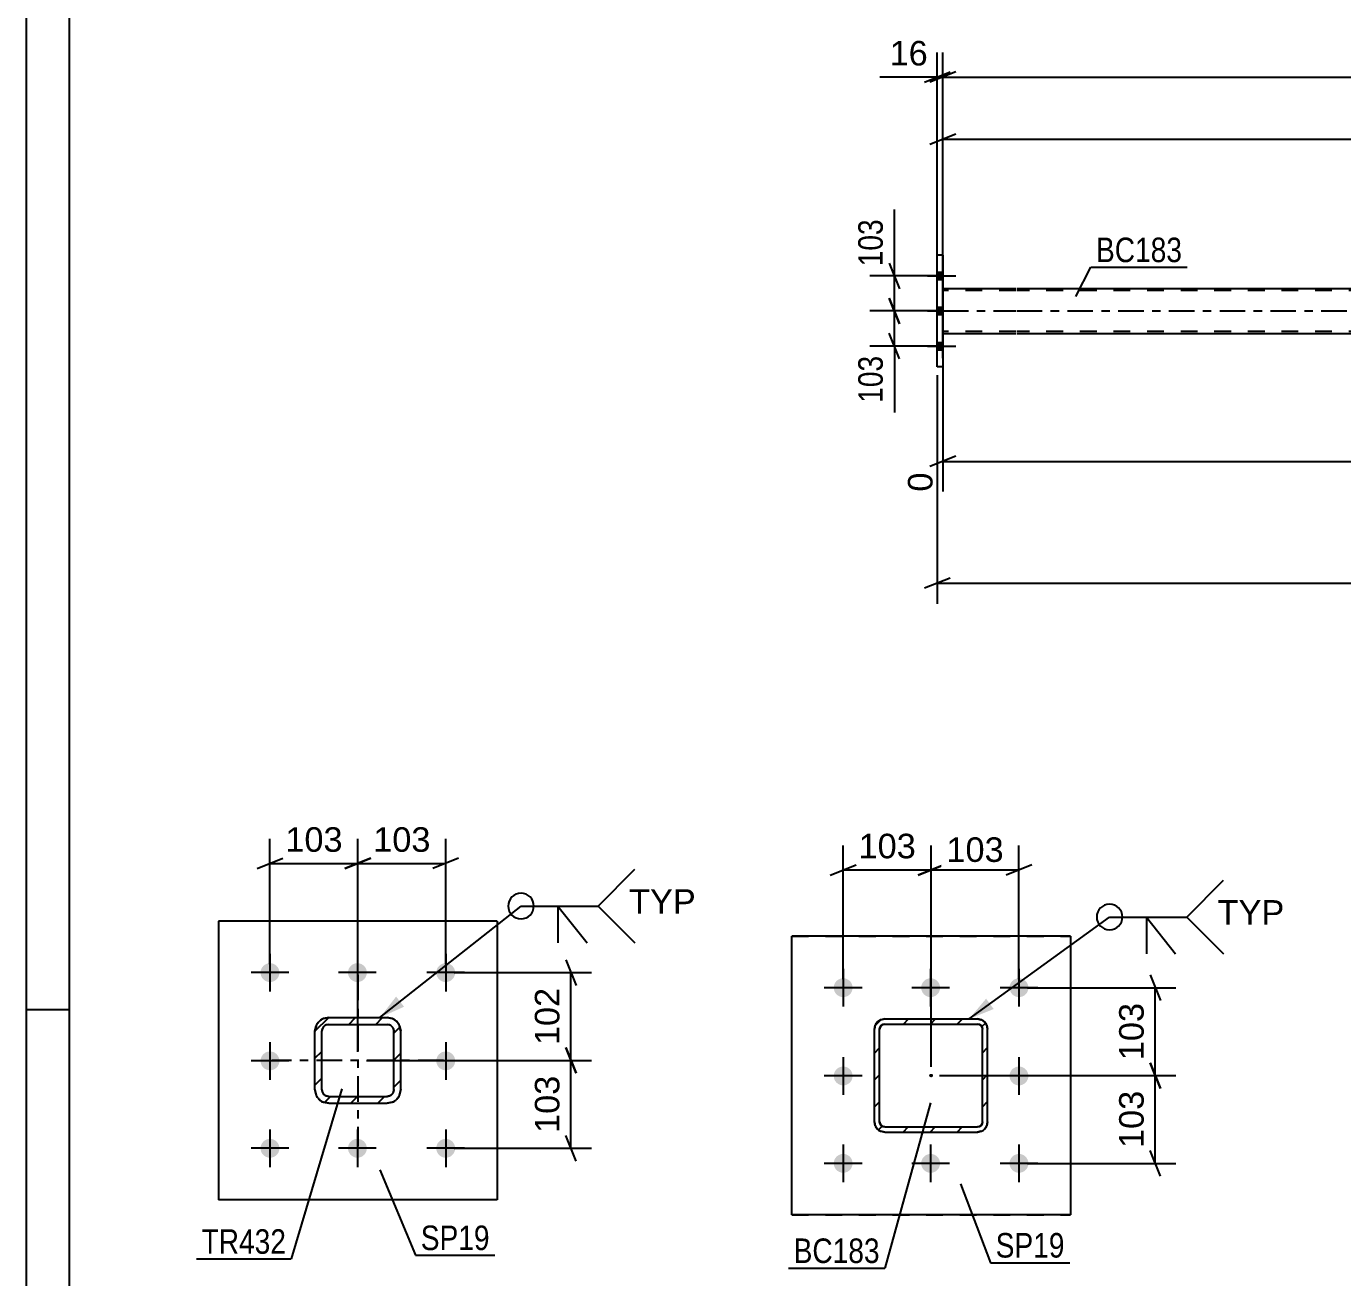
# Model space of a CAD drawing. Header units: millimetres. Extents: x 0 to 841, y 0 to 594.
# Drawn here: x 0 to 153.5, y 117.7 to 263.8 of the extents above; entities that cross this region are included whole.
import ezdxf

# ---------------------------------------------------------------- set-up
doc = ezdxf.new("R2010")
doc.units = ezdxf.units.MM
doc.linetypes.add('DXK_LINE_DOT2', pattern=[3.9198, 1.9599, -1.9599])
doc.linetypes.add('DXK_LINE_DOT3', pattern=[5.9187, 2.979, -0.9799, 0.9799, -0.9799])
doc.styles.add('Arial', font='arial.ttf', dxfattribs={"height": 0.2})
doc.styles.add('Arial Narrow', font='ARIALN.TTF', dxfattribs={"height": 0.2})

# ---------------------------------------------------------------- blocks, each defined once
blk = doc.blocks.new('Unknown-317311686-1113')
at = {"color": 5, "linetype": 'Continuous'}
for p, q in [((0, 594), (0, 0)), ((5, 589), (5, 5)), ((5, 149), (0, 149))]:
    blk.add_line(p, q, dxfattribs=at)
blk = doc.blocks.new('Bolt-317311686-4265 - 4224')
at = {"linetype": 'Continuous'}
for points in [[(106.9, 234.2), (106.9, 235.08), (106.26, 235.08), (106.26, 234.2)], [(106.9, 234.2), (106.9, 235.08), (106.26, 235.08), (106.26, 234.2)], [(106.9, 234.2), (106.9, 235.08), (106.26, 235.08), (106.26, 234.2)], [(106.9, 230.12), (106.9, 231), (106.26, 231), (106.26, 230.12)], [(106.9, 230.12), (106.9, 231), (106.26, 231), (106.26, 230.12)], [(106.9, 226), (106.9, 226.88), (106.26, 226.88), (106.26, 226)], [(106.9, 226), (106.9, 226.88), (106.26, 226.88), (106.26, 226)], [(106.9, 226), (106.9, 226.88), (106.26, 226.88), (106.26, 226)]]:
    blk.add_hatch(color=1, dxfattribs=at).paths.add_polyline_path(points)
at = {"color": 1, "linetype": 'Continuous'}
for p, q in [((106.26, 235.08), (106.9, 235.08)), ((106.26, 235.08), (106.9, 235.08)), ((106.26, 235.08), (106.9, 235.08)), ((105.1, 234.64), (108.42, 234.64)), ((105.1, 234.64), (108.42, 234.64)), ((105.1, 234.64), (108.42, 234.64)), ((106.26, 234.2), (106.9, 234.2)), ((106.26, 234.2), (106.9, 234.2)), ((106.26, 234.2), (106.9, 234.2)), ((105.1, 230.56), (108.42, 230.56)), ((105.1, 230.56), (108.42, 230.56)), ((106.26, 231), (106.9, 231)), ((106.26, 231), (106.9, 231)), ((106.26, 230.12), (106.9, 230.12)), ((106.26, 230.12), (106.9, 230.12)), ((105.1, 226.44), (108.42, 226.44)), ((105.1, 226.44), (108.42, 226.44)), ((105.1, 226.44), (108.42, 226.44)), ((106.26, 226.88), (106.9, 226.88)), ((106.26, 226.88), (106.9, 226.88)), ((106.26, 226.88), (106.9, 226.88)), ((106.26, 226), (106.9, 226)), ((106.26, 226), (106.9, 226)), ((106.26, 226), (106.9, 226))]:
    blk.add_line(p, q, dxfattribs=at)
blk = doc.blocks.new('Part-317311686-4478 - 4224')
at = {"color": 2, "linetype": 'Continuous'}
for p, q in [((106.9, 233.18), (115.42, 233.18)), ((115.52, 233.18), (689.3, 233.18)), ((106.9, 227.9), (115.42, 227.9)), ((115.52, 227.9), (251.51, 227.9))]:
    blk.add_line(p, q, dxfattribs=at)
at = {"color": 7, "linetype": 'DXK_LINE_DOT2'}
for p, q in [((106.9, 233.18), (106.9, 227.9)), ((106.9, 227.9), (106.9, 233.18)), ((106.9, 233.18), (106.9, 233.18)), ((115.42, 232.94), (106.9, 232.94)), ((689.3, 232.94), (115.52, 232.94)), ((115.42, 228.14), (106.9, 228.14)), ((106.9, 227.9), (106.9, 227.9)), ((106.9, 227.9), (106.9, 227.9)), ((689.3, 228.14), (115.52, 228.14))]:
    blk.add_line(p, q, dxfattribs=at)
at = {"color": 7, "linetype": 'DXK_LINE_DOT3'}
for p, q in [((106.9, 230.54), (115.42, 230.54)), ((115.52, 230.54), (689.3, 230.54))]:
    blk.add_line(p, q, dxfattribs=at)
blk = doc.blocks.new('Part-317311686-4275 - 4224')
at = {"color": 2, "linetype": 'Continuous'}
for p, q in [((106.26, 237.04), (106.26, 237.04)), ((106.9, 237.04), (106.26, 237.04)), ((106.26, 224.04), (106.26, 237.04)), ((106.9, 237.04), (106.9, 237.04)), ((106.9, 237.04), (106.9, 224.04)), ((106.26, 224.04), (106.26, 224.04)), ((106.9, 224.04), (106.26, 224.04)), ((106.9, 224.04), (106.9, 224.04))]:
    blk.add_line(p, q, dxfattribs=at)
at = {"color": 7, "linetype": 'DXK_LINE_DOT2'}
for p, q in [((106.26, 224.04), (106.26, 237.04)), ((106.9, 237.04), (106.9, 224.04))]:
    blk.add_line(p, q, dxfattribs=at)
blk = doc.blocks.new('Part-317311686-4772 - 4762')
at = {"linetype": 'Continuous'}
h = blk.add_hatch(dxfattribs=at)
h.set_pattern_fill('', scale=0.7, style=0, pattern_type=0)
h.set_pattern_definition([(45, (35.2661, 148.0797), (-1.57154, 1.57154), [])])
h.paths.add_polyline_path([(42.07, 148.08), (35.27, 148.08), (34.65, 147.96), (34.13, 147.61), (33.79, 147.09), (33.67, 146.48), (33.67, 139.68), (33.79, 139.07), (34.13, 138.55), (34.65, 138.2), (35.27, 138.08), (42.07, 138.08), (42.68, 138.2), (43.2, 138.55), (43.54, 139.07), (43.67, 139.68), (43.67, 146.48), (43.54, 147.09), (43.2, 147.61), (42.68, 147.96)])
h.paths.add_polyline_path([(42.81, 146.79), (42.87, 146.48), (42.87, 139.68), (42.81, 139.37), (42.63, 139.11), (42.37, 138.94), (42.07, 138.88), (35.27, 138.88), (34.96, 138.94), (34.7, 139.11), (34.53, 139.37), (34.47, 139.68), (34.47, 146.48), (34.53, 146.79), (34.7, 147.05), (34.96, 147.22), (35.27, 147.28), (42.07, 147.28), (42.37, 147.22), (42.63, 147.05)])
at = {"color": 7, "linetype": 'DXK_LINE_DOT3'}
for p, q in [((38.67, 153.08), (38.67, 133.08)), ((48.67, 143.08), (28.67, 143.08))]:
    blk.add_line(p, q, dxfattribs=at)
at = {"color": 7, "linetype": 'DXK_LINE_DOT2'}
for p, q in [((34.65, 147.96), (35.27, 148.08)), ((35.27, 148.08), (42.07, 148.08)), ((42.07, 148.08), (42.68, 147.96)), ((33.67, 146.48), (33.79, 147.09)), ((33.67, 139.68), (33.67, 146.48)), ((34.53, 146.79), (34.47, 146.48)), ((34.47, 139.68), (34.47, 146.48)), ((35.27, 147.28), (34.96, 147.22)), ((35.27, 147.28), (42.07, 147.28)), ((42.37, 147.22), (42.07, 147.28)), ((42.87, 146.48), (42.81, 146.79)), ((42.87, 139.68), (42.87, 146.48)), ((43.54, 147.09), (43.67, 146.48)), ((43.67, 139.68), (43.67, 146.48)), ((33.79, 139.07), (33.67, 139.68)), ((34.47, 139.68), (34.53, 139.37)), ((35.27, 138.08), (34.65, 138.2)), ((34.96, 138.94), (35.27, 138.88)), ((35.27, 138.88), (42.07, 138.88)), ((42.07, 138.88), (42.37, 138.94)), ((42.68, 138.2), (42.07, 138.08)), ((42.81, 139.37), (42.87, 139.68)), ((43.67, 139.68), (43.54, 139.07)), ((35.27, 138.08), (42.07, 138.08))]:
    blk.add_line(p, q, dxfattribs=at)
at = {"color": 2, "linetype": 'Continuous'}
for p, q in [((35.27, 148.08), (34.65, 147.96)), ((35.27, 148.08), (42.07, 148.08)), ((42.68, 147.96), (42.07, 148.08)), ((33.79, 147.09), (33.67, 146.48)), ((33.67, 139.68), (33.67, 146.48)), ((34.47, 146.48), (34.53, 146.79)), ((34.47, 139.68), (34.47, 146.48)), ((34.96, 147.22), (35.27, 147.28)), ((35.27, 147.28), (42.07, 147.28)), ((42.07, 147.28), (42.37, 147.22)), ((42.81, 146.79), (42.87, 146.48)), ((42.87, 139.68), (42.87, 146.48)), ((43.67, 146.48), (43.54, 147.09)), ((43.67, 139.68), (43.67, 146.48)), ((33.67, 139.68), (33.79, 139.07)), ((34.53, 139.37), (34.47, 139.68)), ((34.65, 138.2), (35.27, 138.08)), ((35.27, 138.88), (34.96, 138.94)), ((35.27, 138.88), (42.07, 138.88)), ((42.37, 138.94), (42.07, 138.88)), ((42.07, 138.08), (42.68, 138.2)), ((42.87, 139.68), (42.81, 139.37)), ((43.54, 139.07), (43.67, 139.68)), ((35.27, 138.08), (42.07, 138.08))]:
    blk.add_line(p, q, dxfattribs=at)
at = {"color": 7, "linetype": 'DXK_LINE_DOT2'}
for centre, radius, start, end in [((35.27, 146.48), 1.6, 112.5, 157.5), ((42.07, 146.48), 1.6, 22.5, 67.5), ((35.27, 146.48), 0.8, 112.5, 157.5), ((42.07, 146.48), 0.8, 22.5, 67.5), ((35.27, 139.68), 1.6, 202.5, 247.5), ((35.27, 139.68), 0.8, 202.5, 247.5), ((42.07, 139.68), 0.8, 292.5, 337.5), ((42.07, 139.68), 1.6, 292.5, 337.5)]:
    blk.add_arc(centre, radius, start, end, dxfattribs=at)
at = {"color": 2, "linetype": 'Continuous'}
for centre, radius, start, end in [((35.27, 146.48), 1.6, 112.5, 157.5), ((42.07, 146.48), 1.6, 22.5, 67.5), ((35.27, 146.48), 0.8, 112.5, 157.5), ((42.07, 146.48), 0.8, 22.5, 67.5), ((35.27, 139.68), 1.6, 202.5, 247.5), ((35.27, 139.68), 0.8, 202.5, 247.5), ((42.07, 139.68), 0.8, 292.5, 337.5), ((42.07, 139.68), 1.6, 292.5, 337.5)]:
    blk.add_arc(centre, radius, start, end, dxfattribs=at)
blk = doc.blocks.new('Bolt-317311686-4776 - 4762')
at = {"linetype": 'Continuous'}
for points in [[(29.52, 153.33, -1), (27.32, 153.33, -1)], [(39.72, 153.33, -1), (37.52, 153.33, -1)], [(50.02, 153.33, -1), (47.82, 153.33, -1)], [(29.52, 143.03, -1), (27.32, 143.03, -1)], [(50.02, 143.03, -1), (47.82, 143.03, -1)], [(29.52, 132.83, -1), (27.32, 132.83, -1)], [(39.72, 132.83, -1), (37.52, 132.83, -1)], [(50.02, 132.83, -1), (47.82, 132.83, -1)]]:
    blk.add_hatch(color=1, dxfattribs=at).paths.add_polyline_path(points)
at = {"color": 1, "linetype": 'Continuous'}
for p, q in [((28.42, 155.53), (28.42, 151.13)), ((38.62, 155.53), (38.62, 151.13)), ((48.92, 155.53), (48.92, 151.13)), ((30.62, 153.33), (26.22, 153.33)), ((40.82, 153.33), (36.42, 153.33)), ((51.12, 153.33), (46.72, 153.33)), ((28.42, 145.23), (28.42, 140.83)), ((48.92, 145.23), (48.92, 140.83)), ((30.62, 143.03), (26.22, 143.03)), ((51.12, 143.03), (46.72, 143.03)), ((28.42, 135.03), (28.42, 130.63)), ((38.62, 135.03), (38.62, 130.63)), ((48.92, 135.03), (48.92, 130.63)), ((30.62, 132.83), (26.22, 132.83)), ((40.82, 132.83), (36.42, 132.83)), ((51.12, 132.83), (46.72, 132.83))]:
    blk.add_line(p, q, dxfattribs=at)
blk = doc.blocks.new('Part-317311686-4858 - 4762')
at = {"color": 2, "linetype": 'Continuous'}
for p, q in [((54.92, 159.33), (22.42, 159.33)), ((22.42, 159.33), (22.42, 126.83)), ((54.92, 159.33), (54.92, 126.83)), ((54.92, 126.83), (22.42, 126.83))]:
    blk.add_line(p, q, dxfattribs=at)
blk = doc.blocks.new('Part-317311686-5072 - 5024')
at = {"color": 2, "linetype": 'Continuous'}
for p, q in [((121.78, 157.57), (89.28, 157.57)), ((89.28, 125.07), (89.28, 157.57)), ((121.78, 157.57), (121.78, 125.07)), ((121.78, 125.07), (89.28, 125.07))]:
    blk.add_line(p, q, dxfattribs=at)
at = {"color": 7, "linetype": 'DXK_LINE_DOT2'}
for p, q in [((89.28, 157.57), (121.78, 157.57)), ((89.28, 125.07), (121.78, 125.07))]:
    blk.add_line(p, q, dxfattribs=at)
blk = doc.blocks.new('Bolt-317311686-5128 - 5024')
at = {"linetype": 'Continuous'}
for points in [[(96.38, 151.57, -1), (94.18, 151.57, -1)], [(106.58, 151.57, -1), (104.38, 151.57, -1)], [(116.88, 151.57, -1), (114.68, 151.57, -1)], [(96.38, 141.27, -1), (94.18, 141.27, -1)], [(116.88, 141.27, -1), (114.68, 141.27, -1)], [(96.38, 131.07, -1), (94.18, 131.07, -1)], [(106.58, 131.07, -1), (104.38, 131.07, -1)], [(116.88, 131.07, -1), (114.68, 131.07, -1)]]:
    blk.add_hatch(color=1, dxfattribs=at).paths.add_polyline_path(points)
at = {"color": 1, "linetype": 'Continuous'}
for p, q in [((95.28, 153.77), (95.28, 149.37)), ((105.48, 153.77), (105.48, 149.37)), ((115.78, 153.77), (115.78, 149.37)), ((97.48, 151.57), (93.08, 151.57)), ((107.68, 151.57), (103.28, 151.57)), ((117.98, 151.57), (113.58, 151.57)), ((95.28, 143.47), (95.28, 139.07)), ((115.78, 143.47), (115.78, 139.07)), ((97.48, 141.27), (93.08, 141.27)), ((117.98, 141.27), (113.58, 141.27)), ((95.28, 133.27), (95.28, 128.87)), ((105.48, 133.27), (105.48, 128.87)), ((115.78, 133.27), (115.78, 128.87)), ((97.48, 131.07), (93.08, 131.07)), ((107.68, 131.07), (103.28, 131.07)), ((117.98, 131.07), (113.58, 131.07))]:
    blk.add_line(p, q, dxfattribs=at)
blk = doc.blocks.new('Part-317311686-5199 - 5024')
at = {"linetype": 'Continuous'}
h = blk.add_hatch(dxfattribs=at)
h.set_pattern_fill('', scale=0.7, style=0, pattern_type=0)
h.set_pattern_definition([(45, (99.6743, 147.8315), (-1.57154, 1.57154), [])])
h.paths.add_polyline_path([(100.13, 147.92), (99.67, 147.83), (99.28, 147.57), (99.02, 147.18), (98.93, 146.72), (98.93, 135.92), (99.02, 135.46), (99.28, 135.07), (99.67, 134.81), (100.13, 134.72), (110.93, 134.72), (111.39, 134.81), (111.78, 135.07), (112.04, 135.46), (112.13, 135.92), (112.13, 146.72), (112.04, 147.18), (111.78, 147.57), (111.39, 147.83), (110.93, 147.92)])
h.paths.add_polyline_path([(110.93, 147.32), (111.16, 147.28), (111.36, 147.15), (111.49, 146.95), (111.53, 146.72), (111.53, 135.92), (111.49, 135.69), (111.36, 135.5), (111.16, 135.37), (110.93, 135.32), (100.13, 135.32), (99.9, 135.37), (99.71, 135.5), (99.58, 135.69), (99.53, 135.92), (99.53, 146.72), (99.58, 146.95), (99.71, 147.15), (99.9, 147.28), (100.13, 147.32)])
blk.add_hatch(color=246, dxfattribs=at).paths.add_polyline_path([(105.53, 141.22, -1), (105.53, 141.42, -1)])
at = {"color": 7, "linetype": 'DXK_LINE_DOT2'}
for p, q in [((99.67, 147.83), (100.13, 147.92)), ((100.13, 147.92), (110.93, 147.92)), ((110.93, 147.92), (111.39, 147.83)), ((98.93, 146.72), (99.02, 147.18)), ((98.93, 135.92), (98.93, 146.72)), ((99.58, 146.95), (99.53, 146.72)), ((99.53, 135.92), (99.53, 146.72)), ((99.71, 147.15), (99.58, 146.95)), ((99.9, 147.28), (99.71, 147.15)), ((100.13, 147.32), (99.9, 147.28)), ((100.13, 147.32), (110.93, 147.32)), ((111.16, 147.28), (110.93, 147.32)), ((111.36, 147.15), (111.16, 147.28)), ((111.49, 146.95), (111.36, 147.15)), ((111.53, 146.72), (111.49, 146.95)), ((111.53, 135.92), (111.53, 146.72)), ((112.04, 147.18), (112.13, 146.72)), ((112.13, 135.92), (112.13, 146.72)), ((99.02, 135.46), (98.93, 135.92)), ((99.53, 135.92), (99.58, 135.69)), ((99.58, 135.69), (99.71, 135.5)), ((99.71, 135.5), (99.9, 135.37)), ((99.9, 135.37), (100.13, 135.32)), ((100.13, 135.32), (110.93, 135.32)), ((110.93, 135.32), (111.16, 135.37)), ((111.16, 135.37), (111.36, 135.5)), ((111.36, 135.5), (111.49, 135.69)), ((111.49, 135.69), (111.53, 135.92)), ((112.13, 135.92), (112.04, 135.46)), ((100.13, 134.72), (99.67, 134.81)), ((100.13, 134.72), (110.93, 134.72)), ((111.39, 134.81), (110.93, 134.72))]:
    blk.add_line(p, q, dxfattribs=at)
at = {"color": 2, "linetype": 'Continuous'}
for p, q in [((100.13, 147.92), (99.67, 147.83)), ((100.13, 147.92), (100.13, 147.92)), ((100.13, 147.92), (110.93, 147.92)), ((110.93, 147.92), (110.93, 147.92)), ((111.39, 147.83), (110.93, 147.92)), ((99.02, 147.18), (98.93, 146.72)), ((98.93, 146.72), (98.93, 146.72)), ((98.93, 135.92), (98.93, 146.72)), ((99.53, 146.72), (99.58, 146.95)), ((99.53, 146.72), (99.53, 146.72)), ((99.53, 135.92), (99.53, 146.72)), ((99.58, 146.95), (99.71, 147.15)), ((99.71, 147.15), (99.9, 147.28)), ((99.9, 147.28), (100.13, 147.32)), ((100.13, 147.32), (100.13, 147.32)), ((100.13, 147.32), (110.93, 147.32)), ((110.93, 147.32), (110.93, 147.32)), ((110.93, 147.32), (111.16, 147.28)), ((111.16, 147.28), (111.36, 147.15)), ((111.36, 147.15), (111.49, 146.95)), ((111.49, 146.95), (111.53, 146.72)), ((111.53, 146.72), (111.53, 146.72)), ((111.53, 135.92), (111.53, 146.72)), ((112.13, 146.72), (112.04, 147.18)), ((112.13, 146.72), (112.13, 146.72)), ((112.13, 135.92), (112.13, 146.72)), ((98.93, 135.92), (98.93, 135.92)), ((98.93, 135.92), (99.02, 135.46)), ((99.53, 135.92), (99.53, 135.92)), ((99.58, 135.69), (99.53, 135.92)), ((99.71, 135.5), (99.58, 135.69)), ((99.9, 135.37), (99.71, 135.5)), ((100.13, 135.32), (99.9, 135.37)), ((100.13, 135.32), (100.13, 135.32)), ((100.13, 135.32), (110.93, 135.32)), ((111.16, 135.37), (110.93, 135.32)), ((110.93, 135.32), (110.93, 135.32)), ((111.36, 135.5), (111.16, 135.37)), ((111.49, 135.69), (111.36, 135.5)), ((111.53, 135.92), (111.49, 135.69)), ((111.53, 135.92), (111.53, 135.92)), ((112.04, 135.46), (112.13, 135.92)), ((112.13, 135.92), (112.13, 135.92)), ((99.67, 134.81), (100.13, 134.72)), ((100.13, 134.72), (100.13, 134.72)), ((100.13, 134.72), (110.93, 134.72)), ((110.93, 134.72), (111.39, 134.81)), ((110.93, 134.72), (110.93, 134.72))]:
    blk.add_line(p, q, dxfattribs=at)
at = {"color": 7, "linetype": 'DXK_LINE_DOT3'}
blk.add_line((105.53, 141.32), (105.53, 141.32), dxfattribs=at)
at = {"color": 246, "linetype": 'DXK_LINE_DOT2'}
blk.add_line((105.53, 141.32), (105.53, 141.32), dxfattribs=at)
at = {"color": 246, "linetype": 'Continuous'}
blk.add_circle((105.53, 141.32), 0.1, dxfattribs=at)
at = {"color": 7, "linetype": 'DXK_LINE_DOT2'}
for centre, start, end in [((100.13, 146.72), 112.5, 157.5), ((110.93, 146.72), 22.5, 67.5), ((100.13, 135.92), 202.5, 247.5), ((110.93, 135.92), 292.5, 337.5)]:
    blk.add_arc(centre, 1.2, start, end, dxfattribs=at)
at = {"color": 2, "linetype": 'Continuous'}
for centre, start, end in [((100.13, 146.72), 112.5, 157.5), ((110.93, 146.72), 22.5, 67.5), ((100.13, 135.92), 202.5, 247.5), ((110.93, 135.92), 292.5, 337.5)]:
    blk.add_arc(centre, 1.2, start, end, dxfattribs=at)
blk = doc.blocks.new('StraightDimension-317311686-4521 - 4224')
at = {"color": 7, "linetype": 'Continuous'}
for p, q in [((100.65, 236.14), (101.85, 233.14)), ((106.66, 234.64), (98.4, 234.64)), ((101.25, 230.54), (101.25, 234.64)), ((101.85, 229.04), (100.65, 232.04)), ((106.66, 230.54), (98.4, 230.54))]:
    blk.add_line(p, q, dxfattribs=at)
at = {"color": 0}
blk.add_wipeout([(100.5, 241.85), (96.3, 241.85), (96.3, 235.16), (100.5, 235.16)], dxfattribs=at)
at = {"color": 7, "linetype": 'Continuous'}
blk.add_line((101.25, 234.64), (101.25, 242.37), dxfattribs=at)
blk.add_line((101.25, 234.64), (101.25, 242.37), dxfattribs=at)
at = {"color": 3, "style": 'Arial Narrow'}
blk.add_text('103', height=2.863, rotation=90.0002, dxfattribs=at).set_placement((99.9, 235.76))
blk = doc.blocks.new('StraightDimension-317311686-4531 - 4224')
at = {"color": 7, "linetype": 'Continuous'}
for p, q in [((100.65, 232.04), (101.85, 229.04)), ((106.66, 230.54), (98.4, 230.54)), ((101.25, 226.44), (101.25, 230.54)), ((101.85, 224.94), (100.65, 227.94)), ((106.66, 226.44), (98.4, 226.44))]:
    blk.add_line(p, q, dxfattribs=at)
at = {"color": 0}
blk.add_wipeout([(100.5, 225.91), (96.3, 225.91), (96.3, 219.23), (100.5, 219.23)], dxfattribs=at)
at = {"color": 7, "linetype": 'Continuous'}
blk.add_line((101.25, 226.44), (101.25, 218.7), dxfattribs=at)
blk.add_line((101.25, 226.44), (101.25, 218.7), dxfattribs=at)
at = {"color": 3, "style": 'Arial Narrow'}
blk.add_text('103', height=2.863, rotation=90.0002, dxfattribs=at).set_placement((99.9, 219.83))
blk = doc.blocks.new('StraightDimension-317311686-4590 - 4224')
at = {"color": 7, "linetype": 'Continuous'}
for p, q in [((106.9, 234.18), (106.9, 253.43)), ((252.31, 234.58), (252.31, 253.43)), ((108.4, 251.18), (105.4, 249.98)), ((106.9, 250.58), (252.31, 250.58)), ((250.81, 249.98), (253.81, 251.18))]:
    blk.add_line(p, q, dxfattribs=at)
at = {"color": 0}
blk.add_wipeout([(184.65, 251.33), (184.65, 255.53), (174.56, 255.53), (174.56, 251.33)], dxfattribs=at)
at = {"color": 3, "style": 'Arial'}
blk.add_text('4105', height=2.865, dxfattribs=at).set_placement((175.16, 251.93))
blk = doc.blocks.new('StraightDimension-317311686-4634 - 4224')
at = {"color": 7, "linetype": 'Continuous'}
for p, q in [((106.9, 227.38), (106.9, 209.46)), ((252.31, 226.5), (252.31, 202.79)), ((108.4, 213.58), (105.4, 212.38)), ((250.81, 212.38), (253.81, 213.58)), ((106.9, 212.98), (252.31, 212.98))]:
    blk.add_line(p, q, dxfattribs=at)
at = {"color": 0}
blk.add_wipeout([(184.65, 213.73), (184.65, 217.93), (174.56, 217.93), (174.56, 213.73)], dxfattribs=at)
at = {"color": 0, "linetype": 'Continuous'}
for points in [[(106.3, 212.28), (102.1, 212.28), (102.1, 208.86), (106.3, 208.86)], [(251.71, 212.28), (247.51, 212.28), (247.51, 202.19), (251.71, 202.19)]]:
    blk.add_wipeout(points, dxfattribs=at)
at = {"color": 3, "style": 'Arial'}
blk.add_text('4105', height=2.865, dxfattribs=at).set_placement((175.16, 214.33))
at = {"color": 3, "linetype": 'Continuous', "style": 'Arial'}
for s, height, p in [('0', 2.87, (105.7, 209.46)), ('4105', 2.865, (251.11, 202.79))]:
    blk.add_text(s, height=height, rotation=90.0002, dxfattribs=at).set_placement(p)
blk = doc.blocks.new('StraightDimension-317311686-4681 - 4224')
at = {"color": 7, "linetype": 'Continuous'}
for p, q in [((106.26, 223.04), (106.26, 196.38)), ((107.76, 199.38), (104.76, 198.18)), ((106.26, 198.78), (698.56, 198.78))]:
    blk.add_line(p, q, dxfattribs=at)
blk = doc.blocks.new('StraightDimension-317311686-8641 - 4224')
at = {"color": 7, "linetype": 'Continuous'}
for p, q in [((106.9, 225.04), (106.9, 260.69)), ((108.4, 258.44), (105.4, 257.24)), ((106.9, 257.84), (697.92, 257.84))]:
    blk.add_line(p, q, dxfattribs=at)
blk = doc.blocks.new('StraightDimension-317311686-8642 - 4224')
at = {"color": 7, "linetype": 'Continuous'}
for p, q in [((106.26, 225.04), (106.26, 260.69)), ((106.9, 225.04), (106.9, 260.69)), ((104.76, 257.24), (107.76, 258.44)), ((108.4, 258.44), (105.4, 257.24)), ((106.26, 257.84), (106.9, 257.84))]:
    blk.add_line(p, q, dxfattribs=at)
at = {"color": 0}
blk.add_wipeout([(105.73, 258.59), (105.73, 262.79), (100.09, 262.79), (100.09, 258.59)], dxfattribs=at)
at = {"color": 7, "linetype": 'Continuous'}
blk.add_line((106.26, 257.84), (99.56, 257.84), dxfattribs=at)
blk.add_line((106.26, 257.84), (99.56, 257.84), dxfattribs=at)
at = {"color": 3, "style": 'Arial'}
blk.add_text('16', height=2.865, dxfattribs=at).set_placement((100.69, 259.19))
blk = doc.blocks.new('StraightDimension-317311686-4975 - 4762')
at = {"color": 7, "linetype": 'Continuous'}
for p, q in [((38.67, 144.08), (38.67, 168.93)), ((48.92, 154.33), (48.92, 168.93)), ((37.17, 165.48), (40.17, 166.68)), ((38.67, 166.08), (48.92, 166.08)), ((50.42, 166.68), (47.42, 165.48))]:
    blk.add_line(p, q, dxfattribs=at)
at = {"color": 0}
blk.add_wipeout([(47.73, 166.83), (47.73, 171.03), (39.86, 171.03), (39.86, 166.83)], dxfattribs=at)
at = {"color": 3, "style": 'Arial'}
blk.add_text('103', height=2.865, dxfattribs=at).set_placement((40.46, 167.43))
blk = doc.blocks.new('StraightDimension-317311686-4957 - 4762')
at = {"color": 7, "linetype": 'Continuous'}
for p, q in [((62.93, 144.58), (64.13, 141.58)), ((39.67, 143.08), (65.93, 143.08)), ((63.53, 132.83), (63.53, 143.08)), ((64.13, 131.33), (62.93, 134.33)), ((49.92, 132.83), (65.93, 132.83))]:
    blk.add_line(p, q, dxfattribs=at)
at = {"color": 0}
blk.add_wipeout([(62.78, 141.89), (58.58, 141.89), (58.58, 134.02), (62.78, 134.02)], dxfattribs=at)
at = {"color": 3, "style": 'Arial'}
blk.add_text('103', height=2.865, rotation=90.0002, dxfattribs=at).set_placement((62.18, 134.62))
blk = doc.blocks.new('StraightDimension-317311686-4940 - 4762')
at = {"color": 7, "linetype": 'Continuous'}
for p, q in [((62.93, 154.83), (64.13, 151.83)), ((49.92, 153.33), (65.93, 153.33)), ((63.53, 143.08), (63.53, 153.33)), ((64.13, 141.58), (62.93, 144.58)), ((39.67, 143.08), (65.93, 143.08))]:
    blk.add_line(p, q, dxfattribs=at)
at = {"color": 0}
blk.add_wipeout([(62.78, 152.14), (58.58, 152.14), (58.58, 144.27), (62.78, 144.27)], dxfattribs=at)
at = {"color": 3, "style": 'Arial'}
blk.add_text('102', height=2.865, rotation=90.0002, dxfattribs=at).set_placement((62.18, 144.87))
blk = doc.blocks.new('StraightDimension-317311686-4992 - 4762')
at = {"color": 7, "linetype": 'Continuous'}
for p, q in [((28.42, 154.33), (28.42, 168.93)), ((38.67, 144.08), (38.67, 168.93)), ((26.92, 165.48), (29.92, 166.68)), ((28.42, 166.08), (38.67, 166.08)), ((40.17, 166.68), (37.17, 165.48))]:
    blk.add_line(p, q, dxfattribs=at)
at = {"color": 0}
blk.add_wipeout([(37.48, 166.83), (37.48, 171.03), (29.61, 171.03), (29.61, 166.83)], dxfattribs=at)
at = {"color": 3, "style": 'Arial'}
blk.add_text('103', height=2.865, dxfattribs=at).set_placement((30.21, 167.43))
blk = doc.blocks.new('StraightDimension-317311686-5210 - 5024')
at = {"color": 7, "linetype": 'Continuous'}
for p, q in [((131.08, 153.07), (132.28, 150.07)), ((116.78, 151.57), (134.08, 151.57)), ((131.68, 141.32), (131.68, 151.57)), ((132.28, 139.82), (131.08, 142.82)), ((106.53, 141.32), (134.08, 141.32))]:
    blk.add_line(p, q, dxfattribs=at)
at = {"color": 0}
blk.add_wipeout([(130.93, 150.38), (126.73, 150.38), (126.73, 142.51), (130.93, 142.51)], dxfattribs=at)
at = {"color": 3, "style": 'Arial'}
blk.add_text('103', height=2.865, rotation=90.0002, dxfattribs=at).set_placement((130.33, 143.11))
blk = doc.blocks.new('StraightDimension-317311686-5202 - 5024')
at = {"color": 7, "linetype": 'Continuous'}
for p, q in [((131.08, 142.82), (132.28, 139.82)), ((106.53, 141.32), (134.08, 141.32)), ((131.68, 131.07), (131.68, 141.32)), ((132.28, 129.57), (131.08, 132.57)), ((116.78, 131.07), (134.08, 131.07))]:
    blk.add_line(p, q, dxfattribs=at)
at = {"color": 0}
blk.add_wipeout([(130.93, 140.13), (126.73, 140.13), (126.73, 132.26), (130.93, 132.26)], dxfattribs=at)
at = {"color": 3, "style": 'Arial'}
blk.add_text('103', height=2.865, rotation=90.0002, dxfattribs=at).set_placement((130.33, 132.86))
blk = doc.blocks.new('StraightDimension-317311686-5219 - 5024')
at = {"color": 7, "linetype": 'Continuous'}
for p, q in [((95.28, 152.57), (95.28, 168.17)), ((105.53, 142.32), (105.53, 168.17)), ((93.78, 164.72), (96.78, 165.92)), ((107.03, 165.92), (104.03, 164.72)), ((95.28, 165.32), (105.53, 165.32))]:
    blk.add_line(p, q, dxfattribs=at)
at = {"color": 0}
blk.add_wipeout([(104.34, 166.07), (104.34, 170.27), (96.47, 170.27), (96.47, 166.07)], dxfattribs=at)
at = {"color": 3, "style": 'Arial'}
blk.add_text('103', height=2.865, dxfattribs=at).set_placement((97.07, 166.67))
blk = doc.blocks.new('StraightDimension-317311686-5227 - 5024')
at = {"color": 7, "linetype": 'Continuous'}
for p, q in [((105.53, 142.32), (105.53, 168.17)), ((115.78, 152.57), (115.78, 168.17)), ((104.03, 164.72), (107.03, 165.92)), ((117.28, 165.92), (114.28, 164.72)), ((105.53, 165.32), (115.78, 165.32))]:
    blk.add_line(p, q, dxfattribs=at)
at = {"color": 0}
blk.add_wipeout([(114.59, 165.65), (114.59, 169.85), (106.72, 169.85), (106.72, 165.65)], dxfattribs=at)
at = {"color": 3, "style": 'Arial'}
blk.add_text('103', height=2.865, dxfattribs=at).set_placement((107.32, 166.25))
blk = doc.blocks.new('Mark-317311686-4474 - 4224')
at = {"color": 0}
blk.add_wipeout([(134.82, 236.24), (134.82, 239.24), (124.77, 239.24), (124.77, 236.24)], dxfattribs=at)
blk.add_wipeout([(134.82, 236.24), (134.82, 239.24), (124.77, 239.24), (124.77, 236.24)], dxfattribs=at)
at = {"color": 30, "linetype": 'Continuous'}
for p, q in [((122.41, 232.23), (124.17, 235.64)), ((124.17, 235.64), (135.42, 235.64))]:
    blk.add_line(p, q, dxfattribs=at)
at = {"color": 3, "style": 'Arial Narrow'}
blk.add_text('BC183', height=2.863, dxfattribs=at).set_placement((124.77, 236.24))
blk = doc.blocks.new('Mark-317311686-4768 - 4762')
at = {"color": 0}
blk.add_wipeout([(30.31, 120.52), (30.31, 123.52), (20.44, 123.52), (20.44, 120.52)], dxfattribs=at)
blk.add_wipeout([(30.31, 120.52), (30.31, 123.52), (20.44, 123.52), (20.44, 120.52)], dxfattribs=at)
at = {"color": 30, "linetype": 'Continuous'}
for p in [(36.79, 139.77), (19.84, 119.92)]:
    blk.add_line(p, (30.91, 119.92), dxfattribs=at)
at = {"color": 3, "style": 'Arial Narrow'}
blk.add_text('TR432', height=2.863, dxfattribs=at).set_placement((20.44, 120.52))
blk = doc.blocks.new('Mark-317311686-4854 - 4762')
at = {"color": 0}
blk.add_wipeout([(54.05, 120.95), (54.05, 123.95), (46.01, 123.95), (46.01, 120.95)], dxfattribs=at)
blk.add_wipeout([(54.05, 120.95), (54.05, 123.95), (46.01, 123.95), (46.01, 120.95)], dxfattribs=at)
at = {"color": 30, "linetype": 'Continuous'}
for p, q in [((41.22, 130.32), (45.41, 120.35)), ((45.41, 120.35), (54.65, 120.35))]:
    blk.add_line(p, q, dxfattribs=at)
at = {"color": 3, "style": 'Arial Narrow'}
blk.add_text('SP19', height=2.863, dxfattribs=at).set_placement((46.01, 120.95))
blk = doc.blocks.new('WeldMark-317311686-5009 - 4762')
at = {"linetype": 'Continuous'}
blk.add_hatch(color=30, dxfattribs=at).paths.add_polyline_path([(44.06, 149.35), (41.24, 148.08), (43.13, 150.53)])
at = {"color": 30, "linetype": 'Continuous'}
for p, q in [((41.24, 148.08), (57.7, 161.1)), ((57.7, 161.1), (66.7, 161.1))]:
    blk.add_line(p, q, dxfattribs=at)
at = {"color": 3, "linetype": 'Continuous'}
for q in [(65.41, 156.81), (61.99, 156.81)]:
    blk.add_line((61.99, 161.1), q, dxfattribs=at)
for start, end in [(90, 270), (270, 90)]:
    blk.add_arc((57.7, 161.1), 1.5, start, end, dxfattribs=at)
at = {"color": 0, "linetype": 'Continuous'}
blk.add_wipeout([(78.07, 160.2), (78.07, 163.2), (70.3, 163.2), (70.3, 160.2)], dxfattribs=at)
blk.add_wipeout([(78.07, 160.2), (78.07, 163.2), (70.3, 163.2), (70.3, 160.2)], dxfattribs=at)
at = {"color": 3, "linetype": 'Continuous'}
for q in [(70.99, 165.39), (70.99, 156.81)]:
    blk.add_line((66.7, 161.1), q, dxfattribs=at)
at = {"color": 3, "linetype": 'Continuous', "style": 'Arial'}
blk.add_text('TYP', height=2.865, dxfattribs=at).set_placement((70.3, 160.2))
blk = doc.blocks.new('WeldMark-317311686-5235 - 5024')
at = {"linetype": 'Continuous'}
blk.add_hatch(color=30, dxfattribs=at).paths.add_polyline_path([(112.83, 149.08), (109.96, 147.92), (111.95, 150.29)])
at = {"color": 30, "linetype": 'Continuous'}
for p, q in [((109.96, 147.92), (126.35, 159.82)), ((126.35, 159.82), (135.35, 159.82))]:
    blk.add_line(p, q, dxfattribs=at)
at = {"color": 3, "linetype": 'Continuous'}
for q in [(134.06, 155.53), (130.64, 155.53)]:
    blk.add_line((130.64, 159.82), q, dxfattribs=at)
for start, end in [(90, 270), (270, 90)]:
    blk.add_arc((126.35, 159.82), 1.5, start, end, dxfattribs=at)
at = {"color": 0, "linetype": 'Continuous'}
blk.add_wipeout([(146.73, 158.92), (146.73, 161.92), (138.95, 161.92), (138.95, 158.92)], dxfattribs=at)
blk.add_wipeout([(146.73, 158.92), (146.73, 161.92), (138.95, 161.92), (138.95, 158.92)], dxfattribs=at)
at = {"color": 3, "linetype": 'Continuous'}
for q in [(139.64, 164.1), (139.64, 155.53)]:
    blk.add_line((135.35, 159.82), q, dxfattribs=at)
at = {"color": 3, "linetype": 'Continuous', "style": 'Arial'}
blk.add_text('TYP', height=2.865, dxfattribs=at).set_placement((138.95, 158.92))
blk = doc.blocks.new('Mark-317311686-5195 - 5024')
at = {"color": 0}
blk.add_wipeout([(99.55, 119.44), (99.55, 122.44), (89.5, 122.44), (89.5, 119.44)], dxfattribs=at)
blk.add_wipeout([(99.55, 119.44), (99.55, 122.44), (89.5, 122.44), (89.5, 119.44)], dxfattribs=at)
at = {"color": 30, "linetype": 'Continuous'}
for p in [(105.48, 138.13), (88.9, 118.84)]:
    blk.add_line(p, (100.15, 118.84), dxfattribs=at)
at = {"color": 3, "style": 'Arial Narrow'}
blk.add_text('BC183', height=2.863, dxfattribs=at).set_placement((89.5, 119.44))
blk = doc.blocks.new('Mark-317311686-5068 - 5024')
at = {"color": 0}
blk.add_wipeout([(121.11, 120.08), (121.11, 123.08), (113.07, 123.08), (113.07, 120.08)], dxfattribs=at)
blk.add_wipeout([(121.11, 120.08), (121.11, 123.08), (113.07, 123.08), (113.07, 120.08)], dxfattribs=at)
at = {"color": 30, "linetype": 'Continuous'}
for p, q in [((108.97, 128.69), (112.47, 119.48)), ((112.47, 119.48), (121.71, 119.48))]:
    blk.add_line(p, q, dxfattribs=at)
at = {"color": 3, "style": 'Arial Narrow'}
blk.add_text('SP19', height=2.863, dxfattribs=at).set_placement((113.07, 120.08))

msp = doc.modelspace()

# ---------------------------------------------------------------- block references
for name in ['Unknown-317311686-1113', 'Part-317311686-4275 - 4224', 'Bolt-317311686-4265 - 4224', 'Part-317311686-4478 - 4224', 'Part-317311686-4858 - 4762', 'Part-317311686-5072 - 5024', 'Bolt-317311686-4776 - 4762', 'Bolt-317311686-5128 - 5024', 'Part-317311686-4772 - 4762', 'Part-317311686-5199 - 5024']:
    msp.add_blockref(name, (0, 0))

# ---------------------------------------------------------------- next in the draw order: block references
for name in ['StraightDimension-317311686-4521 - 4224', 'StraightDimension-317311686-4975 - 4762', 'StraightDimension-317311686-5210 - 5024', 'Mark-317311686-4768 - 4762', 'Mark-317311686-5195 - 5024', 'Mark-317311686-4854 - 4762', 'Mark-317311686-5068 - 5024']:
    msp.add_blockref(name, (0, 0))

# ---------------------------------------------------------------- next in the draw order: block references
for name in ['StraightDimension-317311686-4590 - 4224', 'StraightDimension-317311686-4531 - 4224', 'StraightDimension-317311686-4957 - 4762', 'StraightDimension-317311686-5202 - 5024']:
    msp.add_blockref(name, (0, 0))

# ---------------------------------------------------------------- next in the draw order: block references
for name in ['StraightDimension-317311686-4634 - 4224', 'StraightDimension-317311686-5219 - 5024', 'StraightDimension-317311686-4940 - 4762']:
    msp.add_blockref(name, (0, 0))

# ---------------------------------------------------------------- next in the draw order: block references
for name in ['StraightDimension-317311686-8641 - 4224', 'StraightDimension-317311686-4681 - 4224', 'StraightDimension-317311686-4992 - 4762', 'StraightDimension-317311686-5227 - 5024', 'WeldMark-317311686-5009 - 4762']:
    msp.add_blockref(name, (0, 0))

# ---------------------------------------------------------------- next in the draw order: block references
for name in ['StraightDimension-317311686-8642 - 4224', 'Mark-317311686-4474 - 4224', 'WeldMark-317311686-5235 - 5024']:
    msp.add_blockref(name, (0, 0))

doc.saveas('drawing.dxf')
